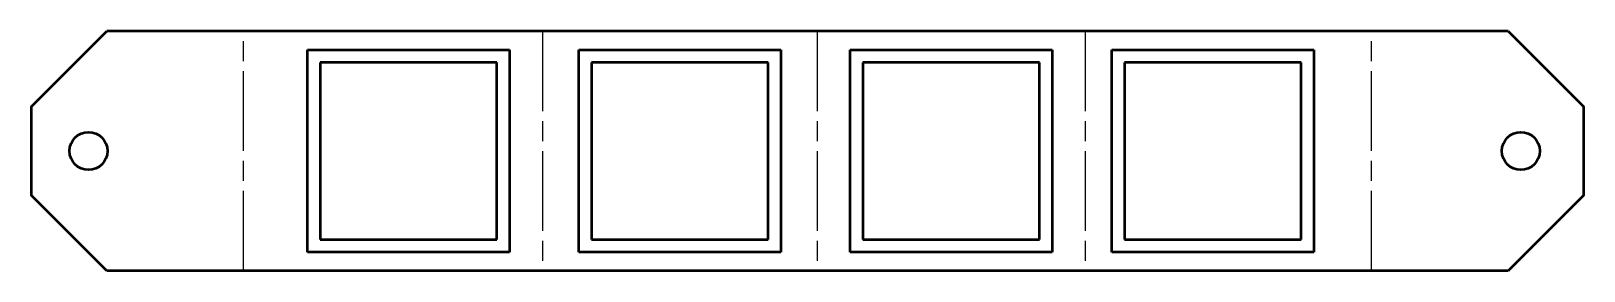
# Model space of a CAD drawing. Header units: millimetres. Extents: x 78 to 201, y 98 to 117.
import ezdxf

# ---------------------------------------------------------------- set-up
doc = ezdxf.new("R2010")
doc.units = ezdxf.units.MM
doc.linetypes.add('CHAIN', pattern=[0.3543, 0.2362, -0.0295, 0.0591, -0.0295])
doc.layers.add('Bend Centerline (ISO)', color=7, linetype='CHAIN', lineweight=25)
doc.layers.add('Visible (ISO)', color=7, linetype='Continuous', lineweight=50)

msp = doc.modelspace()

# ---------------------------------------------------------------- linework, layer by layer
at = {"layer": 'Bend Centerline (ISO)', "ltscale": 26.813435}
for p, q in [((95.03, 98.45), (95.03, 117.45)), ((118.71, 117.45), (118.71, 98.45)), ((140.46, 117.45), (140.46, 98.45)), ((161.69, 117.45), (161.69, 98.45)), ((184.37, 98.45), (184.37, 117.45))]:
    msp.add_line(p, q, dxfattribs=at)
at = {"layer": 'Visible (ISO)'}
for p, q in [((78.19, 111.45), (84.19, 117.45)), ((195.21, 117.45), (84.19, 117.45)), ((195.21, 117.45), (201.21, 111.45)), ((100.1, 99.95), (100.1, 115.95)), ((100.1, 115.95), (116.1, 115.95)), ((116.1, 115.95), (116.1, 99.95)), ((121.59, 99.95), (121.59, 115.95)), ((121.59, 115.95), (137.59, 115.95)), ((137.59, 115.95), (137.59, 99.95)), ((143.08, 99.95), (143.08, 115.95)), ((143.08, 115.95), (159.08, 115.95)), ((159.08, 115.95), (159.08, 99.95)), ((163.8, 99.95), (163.8, 115.95)), ((163.8, 115.95), (179.8, 115.95)), ((179.8, 115.95), (179.8, 99.95)), ((101.1, 114.95), (101.1, 100.95)), ((115.1, 114.95), (101.1, 114.95)), ((115.1, 100.95), (115.1, 114.95)), ((122.59, 114.95), (122.59, 100.95)), ((136.59, 114.95), (122.59, 114.95)), ((136.59, 100.95), (136.59, 114.95)), ((144.08, 114.95), (144.08, 100.95)), ((158.08, 114.95), (144.08, 114.95)), ((158.08, 100.95), (158.08, 114.95)), ((164.8, 114.95), (164.8, 100.95)), ((178.8, 114.95), (164.8, 114.95)), ((178.8, 100.95), (178.8, 114.95)), ((78.19, 111.45), (78.19, 104.45)), ((201.21, 104.45), (201.21, 111.45)), ((84.19, 98.45), (78.19, 104.45)), ((201.21, 104.45), (195.21, 98.45)), ((101.1, 100.95), (115.1, 100.95)), ((122.59, 100.95), (136.59, 100.95)), ((144.08, 100.95), (158.08, 100.95)), ((164.8, 100.95), (178.8, 100.95)), ((116.1, 99.95), (100.1, 99.95)), ((137.59, 99.95), (121.59, 99.95)), ((159.08, 99.95), (143.08, 99.95)), ((179.8, 99.95), (163.8, 99.95)), ((195.21, 98.45), (84.19, 98.45))]:
    msp.add_line(p, q, dxfattribs=at)
for centre in [(82.74, 107.95), (196.21, 107.95)]:
    msp.add_circle(centre, 1.5, dxfattribs=at)

doc.saveas('drawing.dxf')
